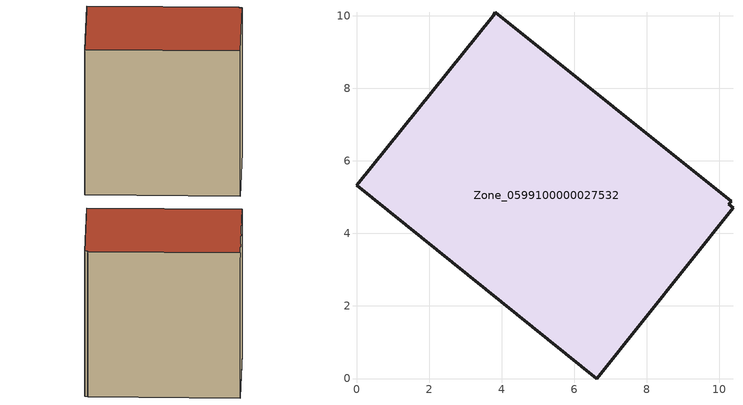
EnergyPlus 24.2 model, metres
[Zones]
Zone_0599100000027532
 floor ground (C_G): 0,5.32 3.76,10 3.83,10.09 10.33,4.88 10.25,4.8 10.38,4.7 6.63,0 z0.43
 wall outside (C_F): 6.63,0 10.38,4.7 10.25,4.8 10.33,4.88 3.83,10.09 3.76,10 0,5.32 6.63,0 z0.43:9.03
 roof outside (C_R): 3.83,10.09 3.76,10 0,5.32 6.63,0 10.38,4.7 10.25,4.8 10.33,4.88 z9.03
[BUILDING]
Pand.0599100000027532: North Axis=0; Terrain=City; Loads Convergence Tolerance Value=0.04; Temperature Convergence Tolerance Value=0.4; Solar Distribution=FullExterior; Maximum Number of Warmup Days=25; Minimum Number of Warmup Days=1
[Site:Location]
Rotterdam.The.Hague.AP_ZH_NLD Design_Conditions: Latitude=51.96; Longitude=4.45; Time Zone=1; Elevation=-4.5
[SITE:GROUNDTEMPERATURE:BUILDINGSURFACE]
18, 18, 18, 18, 18, 18, 18, 18, 18, 18, 18, 18
[MATERIAL] Thermal Absorptance=0.9; Solar Absorptance=0.7; Visible Absorptance=0.7
Name | Roughness | Thickness | Conductivity | Density | Specific Heat
G.TI.1946-1964 | MediumSmooth | 0.15 | 1 | 540 | 1210
F.TI.1946-1964 | Rough | 0.3 | 0.857143 | 1920 | 840
R.TI.1946-1964 | MediumRough | 0.2 | 0.277778 | 1500 | 1000
[CONSTRUCTION]
C_G: G.TI.1946-1964
C_F: F.TI.1946-1964
C_R: R.TI.1946-1964
[ZONE]
Zone_0599100000027532: Type=1; Multiplier=1; Ceiling Height=Autocalculate; Volume=Autocalculate; Floor Area=autocalculate; Part of Total Floor Area=Yes
[ZONEINFILTRATION:DESIGNFLOWRATE]
Infil_Zone_0599100000027532: Zone or ZoneList or Space or SpaceList=Zone_0599100000027532; Schedule=AlwaysOn; Design Flow Rate Calculation Method=Flow/Area; Flow Rate per Floor Area=0.003; Constant Term Coefficient=1; Temperature Term Coefficient=0; Velocity Term Coefficient=0; Velocity Squared Term Coefficient=0
[HVACTEMPLATE:ZONE:IDEALLOADSAIRSYSTEM]
Zone_0599100000027532: Maximum Heating Supply Air Temperature=50; Minimum Cooling Supply Air Temperature=13; Maximum Heating Supply Air Humidity Ratio=0.0156; Minimum Cooling Supply Air Humidity Ratio=0.0077; Heating Limit=NoLimit; Cooling Limit=NoLimit; Dehumidification Control Type=ConstantSensibleHeatRatio; Cooling Sensible Heat Ratio=0.7; Dehumidification Setpoint=60; Humidification Control Type=None; Humidification Setpoint=30; Outdoor Air Method=None; Outdoor Air Flow Rate per Person=0.00944; Outdoor Air Flow Rate per Zone Floor Area=0; Outdoor Air Flow Rate per Zone=0; Demand Controlled Ventilation Type=None; Outdoor Air Economizer Type=NoEconomizer; Heat Recovery Type=None; Sensible Heat Recovery Effectiveness=0.7; Latent Heat Recovery Effectiveness=0.65
[ZONECONTROL:THERMOSTAT]
ThermostatControl_Zone_0599100000027532: Zone or ZoneList=Zone_0599100000027532; Control Type Schedule=DualSetpointControlType; Control 1=Thermostat_Zone_0599100000027532; Temperature Difference Between Cutout And Setpoint=0
[THERMOSTATSETPOINT:DUALSETPOINT]
Thermostat_Zone_0599100000027532: Heating Setpoint Temperature Schedule=HeatingSetpoint_Zone_0599100000027532; Cooling Setpoint Temperature Schedule=CoolingSetpoint_Zone_0599100000027532
[SCHEDULE:COMPACT]
HeatingSetpoint_Zone_0599100000027532: Through: 12/31, For: AllDays, Until: 24:00, 21
CoolingSetpoint_Zone_0599100000027532: Through: 12/31, For: AllDays, Until: 24:00, 24
DualSetpointControlType: Through: 12/31, For: AllDays, Until: 24:00, 4
AlwaysOn: Through: 12/31, For: AllDays, Until: 24:00, 1
